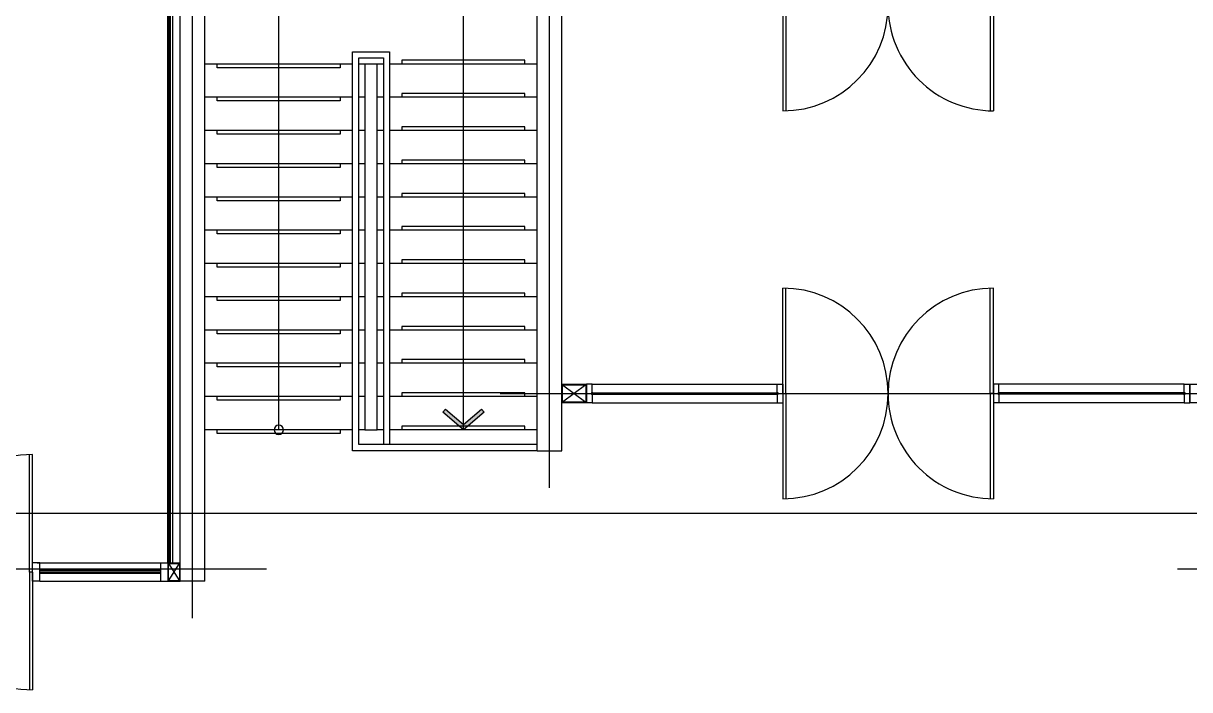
# Model space of a CAD drawing. Header units: millimetres. Extents: x 0 to 356400, y 0 to 68257.
# Drawn here: x 110613.2 to 110992.2, y 6742.7 to 6959.1 of the extents above; entities that cross this region are included whole.
import ezdxf

# ---------------------------------------------------------------- set-up
doc = ezdxf.new("R2010")
doc.units = ezdxf.units.MM
doc.header["$LTSCALE"] = 75
doc.layers.add('8', color=8, linetype='Continuous')
doc.layers.add('G(그리드1)', color=185, linetype='Continuous', plot=False)

# ---------------------------------------------------------------- blocks, each defined once
blk = doc.blocks.new('G$C7369CDF7')
at = {"layer": '8'}
for p, q in [((14630.3, 45650), (14630.3, 55050)), ((13205.3, 40150), (13205.3, 46546.5)), ((13130.3, 45750), (13130.3, 45850)), ((13280.3, 45850), (13280.3, 45750)), ((13280.3, 45750), (13130.3, 45750)), ((13130.3, 45750), (13280.3, 45750)), ((13130.3, 45705), (13130.3, 45750)), ((13196.3, 45705), (13130.3, 45705)), ((13130.3, 45705), (13130.3, 44200)), ((13195.5, 45705), (13196.9, 45702.3)), ((13196.3, 45705), (13198.1, 45710.5)), ((13196.9, 45702.3), (13197.9, 45701.7)), ((13197.9, 45701.7), (13199.3, 45701.2)), ((13198.1, 45710.5), (13212.5, 45710.5)), ((13199.3, 45708.5), (13199.3, 44196.5)), ((13199.3, 45708.5), (13211.3, 45708.5)), ((13211.3, 45708.5), (13211.3, 44196.5)), ((13212.7, 45701.7), (13211.3, 45701.2)), ((13214.3, 45705), (13212.5, 45710.5)), ((13213.7, 45702.3), (13212.7, 45701.7)), ((13215.1, 45705), (13213.7, 45702.3)), ((13214.3, 45705), (13280.3, 45705)), ((13280.3, 45705), (13280.3, 45750)), ((13280.3, 45705), (13280.3, 44200)), ((10055.3, 44155), (10910.3, 44155)), ((13205.3, 44155), (12350.3, 44155)), ((13196.3, 44200), (13130.3, 44200)), ((13130.3, 44200), (13130.3, 44155)), ((13130.3, 44155), (13280.3, 44155)), ((13195.5, 44200), (13196.9, 44202.7)), ((13196.3, 44200), (13198.1, 44194.5)), ((13196.9, 44202.7), (13197.9, 44203.3)), ((13197.9, 44203.3), (13199.3, 44203.8)), ((13198.1, 44194.5), (13212.5, 44194.5)), ((13199.3, 44196.5), (13211.3, 44196.5)), ((13199.3, 44196.5), (13211.3, 44196.5)), ((13205.3, 44155), (13205.3, 44130)), ((13205.3, 44155), (14060.3, 44155)), ((13212.7, 44203.3), (13211.3, 44203.8)), ((13214.3, 44200), (13212.5, 44194.5)), ((13213.7, 44202.7), (13212.7, 44203.3)), ((13215.1, 44200), (13213.7, 44202.7)), ((13214.3, 44200), (13280.3, 44200)), ((13280.3, 44200), (13280.3, 44155)), ((10055.3, 44130), (10909.9, 44130)), ((13205.3, 44130), (12350.7, 44130)), ((13205.3, 44130), (14059.9, 44130)), ((10055.3, 42470), (10909.9, 42470)), ((13205.3, 42470), (12350.7, 42470)), ((13205.3, 42445), (13205.3, 42470)), ((13205.3, 42470), (14059.9, 42470)), ((10055.3, 42445), (10910.3, 42445)), ((13205.3, 42445), (12350.3, 42445)), ((13130.3, 42400), (13130.3, 42445)), ((13130.3, 42445), (13280.3, 42445)), ((13196.3, 42400), (13130.3, 42400)), ((13130.3, 40895), (13130.3, 42400)), ((13195.5, 42400), (13196.9, 42397.3)), ((13196.3, 42400), (13198.1, 42405.5)), ((13196.9, 42397.3), (13197.9, 42396.7)), ((13197.9, 42396.7), (13199.3, 42396.2)), ((13198.1, 42405.5), (13212.5, 42405.5)), ((13199.3, 40891.5), (13199.3, 42403.5)), ((13199.3, 42403.5), (13211.3, 42403.5)), ((13199.3, 42403.5), (13211.3, 42403.5)), ((13205.3, 42445), (14060.3, 42445)), ((13211.3, 40891.5), (13211.3, 42403.5)), ((13212.7, 42396.7), (13211.3, 42396.2)), ((13214.3, 42400), (13212.5, 42405.5)), ((13213.7, 42397.3), (13212.7, 42396.7)), ((13215.1, 42400), (13213.7, 42397.3)), ((13214.3, 42400), (13280.3, 42400)), ((13280.3, 42400), (13280.3, 42445)), ((13280.3, 40895), (13280.3, 42400)), ((13196.3, 40895), (13130.3, 40895)), ((13130.3, 40895), (13130.3, 40850)), ((13130.3, 40850), (13280.3, 40850)), ((13130.3, 40650), (13130.3, 40850)), ((13130.3, 40850), (13280.3, 40850)), ((13135.3, 40655), (13275.3, 40845)), ((13135.3, 40845), (13275.3, 40655)), ((13135.3, 40845), (13275.3, 40845)), ((13135.3, 40655), (13135.3, 40845)), ((13195.5, 40895), (13196.9, 40897.7)), ((13196.3, 40895), (13198.1, 40889.5)), ((13196.9, 40897.7), (13197.9, 40898.3)), ((13197.9, 40898.3), (13199.3, 40898.8)), ((13198.1, 40889.5), (13212.5, 40889.5)), ((13199.3, 40891.5), (13211.3, 40891.5)), ((13212.7, 40898.3), (13211.3, 40898.8)), ((13214.3, 40895), (13212.5, 40889.5)), ((13213.7, 40897.7), (13212.7, 40898.3)), ((13215.1, 40895), (13213.7, 40897.7)), ((13214.3, 40895), (13280.3, 40895)), ((13275.3, 40845), (13275.3, 40655)), ((13280.3, 40895), (13280.3, 40850)), ((13280.3, 40850), (13280.3, 40650)), ((13670.3, 40650), (8830.3, 40650)), ((13280.3, 40650), (13130.3, 40650)), ((13275.3, 40655), (13135.3, 40655)), ((13670.3, 40450), (13670.3, 40650)), ((13970.3, 40550), (8330.3, 40550)), ((13670.3, 40450), (9030.3, 40450)), ((10530.3, 40450), (10530.3, 39250)), ((10800.3, 40450), (10800.3, 39250)), ((11070.3, 40450), (11070.3, 39250)), ((11340.3, 40450), (11340.3, 39250)), ((11610.3, 40450), (11610.3, 39250)), ((11880.3, 40450), (11880.3, 39250)), ((12150.3, 40450), (12150.3, 39250)), ((12420.3, 40450), (12420.3, 39250)), ((12690.3, 40450), (12690.3, 39250)), ((12960.3, 40450), (12960.3, 39250)), ((13230.3, 40450), (13230.3, 39250)), ((13500.3, 40450), (13500.3, 39250)), ((13620.3, 40450), (13620.3, 39000)), ((13670.3, 40450), (13670.3, 38950)), ((10530.3, 40350), (10500.3, 40350)), ((10500.3, 40350), (10500.3, 39350)), ((10800.3, 40350), (10770.3, 40350)), ((10770.3, 40350), (10770.3, 39350)), ((11070.3, 40350), (11040.3, 40350)), ((11040.3, 40350), (11040.3, 39350)), ((11340.3, 40350), (11310.3, 40350)), ((11310.3, 40350), (11310.3, 39350)), ((11610.3, 40350), (11580.3, 40350)), ((11580.3, 40350), (11580.3, 39350)), ((11880.3, 40350), (11850.3, 40350)), ((11850.3, 40350), (11850.3, 39350)), ((12150.3, 40350), (12120.3, 40350)), ((12120.3, 40350), (12120.3, 39350)), ((12420.3, 40350), (12390.3, 40350)), ((12390.3, 40350), (12390.3, 39350)), ((12690.3, 40350), (12660.3, 40350)), ((12660.3, 40350), (12660.3, 39350)), ((12960.3, 40350), (12930.3, 40350)), ((12930.3, 40350), (12930.3, 39350)), ((13230.3, 40350), (13200.3, 40350)), ((13200.3, 40350), (13200.3, 39350)), ((13500.3, 40350), (13470.3, 40350)), ((13470.3, 40350), (13470.3, 39350)), ((13333, 39996.1), (13358.4, 40017.9)), ((13456.5, 39850), (13333, 39996.1)), ((13358.4, 40017.9), (13500.3, 39850)), ((13500.3, 39850), (9730.3, 39850)), ((13333, 39703.9), (13456.5, 39850)), ((13500.3, 39850), (13358.4, 39682.1)), ((13358.4, 39682.1), (13333, 39703.9)), ((10500.3, 39350), (10530.3, 39350)), ((10770.3, 39350), (10800.3, 39350)), ((11040.3, 39350), (11070.3, 39350)), ((11310.3, 39350), (11340.3, 39350)), ((11580.3, 39350), (11610.3, 39350)), ((11850.3, 39350), (11880.3, 39350)), ((12120.3, 39350), (12150.3, 39350)), ((12390.3, 39350), (12420.3, 39350)), ((12660.3, 39350), (12690.3, 39350)), ((12930.3, 39350), (12960.3, 39350)), ((13200.3, 39350), (13230.3, 39350)), ((13470.3, 39350), (13500.3, 39350)), ((10430.3, 38950), (10430.3, 39250)), ((10430.3, 39250), (13620.3, 39250)), ((10480.3, 39000), (10480.3, 39200)), ((10480.3, 39200), (13620.3, 39200)), ((10530.3, 39200), (10530.3, 39150)), ((10530.3, 39200), (10530.3, 39150)), ((13500.3, 39150), (10530.3, 39150)), ((10530.3, 39150), (10530.3, 39050)), ((10800.3, 39200), (10800.3, 39150)), ((11070.3, 39200), (11070.3, 39150)), ((11340.3, 39200), (11340.3, 39150)), ((11610.3, 39200), (11610.3, 39150)), ((11880.3, 39200), (11880.3, 39150)), ((12150.3, 39200), (12150.3, 39150)), ((12420.3, 39200), (12420.3, 39150)), ((12420.3, 39200), (12420.3, 39150)), ((12690.3, 39200), (12690.3, 39150)), ((12960.3, 39200), (12960.3, 39150)), ((13230.3, 39200), (13230.3, 39150)), ((13500.3, 39200), (13500.3, 39150)), ((13500.3, 39050), (13500.3, 39150)), ((13620.3, 39200), (13620.3, 39000)), ((10530.3, 39050), (10530.3, 39000)), ((10530.3, 39050), (10530.3, 39000)), ((10530.3, 39050), (13500.3, 39050)), ((10800.3, 39050), (10800.3, 39000)), ((11070.3, 39050), (11070.3, 39000)), ((11340.3, 39050), (11340.3, 39000)), ((11610.3, 39050), (11610.3, 39000)), ((11880.3, 39050), (11880.3, 39000)), ((12150.3, 39050), (12150.3, 39000)), ((12420.3, 39050), (12420.3, 39000)), ((12420.3, 39050), (12420.3, 39000)), ((12690.3, 39050), (12690.3, 39000)), ((12960.3, 39050), (12960.3, 39000)), ((12960.3, 39050), (12960.3, 39000)), ((13230.3, 39050), (13230.3, 39000)), ((13500.3, 39050), (13500.3, 39000)), ((13670.3, 38950), (10430.3, 38950)), ((13620.3, 39000), (10480.3, 39000)), ((10530.3, 38950), (10530.3, 37750)), ((10800.3, 38950), (10800.3, 37750)), ((11070.3, 38950), (11070.3, 37750)), ((11340.3, 38950), (11340.3, 37750)), ((11610.3, 38950), (11610.3, 37750)), ((11880.3, 38950), (11880.3, 37750)), ((12150.3, 38950), (12150.3, 37750)), ((12420.3, 38950), (12420.3, 37750)), ((12690.3, 38950), (12690.3, 37750)), ((12960.3, 38950), (12960.3, 37750)), ((13230.3, 38950), (13230.3, 37750)), ((13500.3, 38950), (13500.3, 37750)), ((10530.3, 38850), (10560.3, 38850)), ((10560.3, 38850), (10560.3, 37850)), ((10800.3, 38850), (10830.3, 38850)), ((10830.3, 38850), (10830.3, 37850)), ((11070.3, 38850), (11100.3, 38850)), ((11100.3, 38850), (11100.3, 37850)), ((11340.3, 38850), (11370.3, 38850)), ((11370.3, 38850), (11370.3, 37850)), ((11610.3, 38850), (11640.3, 38850)), ((11640.3, 38850), (11640.3, 37850)), ((11880.3, 38850), (11910.3, 38850)), ((11910.3, 38850), (11910.3, 37850)), ((12150.3, 38850), (12180.3, 38850)), ((12180.3, 38850), (12180.3, 37850)), ((12420.3, 38850), (12450.3, 38850)), ((12450.3, 38850), (12450.3, 37850)), ((12690.3, 38850), (12720.3, 38850)), ((12720.3, 38850), (12720.3, 37850)), ((12960.3, 38850), (12990.3, 38850)), ((12990.3, 38850), (12990.3, 37850)), ((13230.3, 38850), (13260.3, 38850)), ((13260.3, 38850), (13260.3, 37850)), ((13500.3, 38850), (13530.3, 38850)), ((13530.3, 38850), (13530.3, 37850)), ((13500.3, 38350), (9730.3, 38350)), ((14630.3, 15770), (14630.3, 38250)), ((10560.3, 37850), (10530.3, 37850)), ((10830.3, 37850), (10800.3, 37850)), ((11100.3, 37850), (11070.3, 37850)), ((11370.3, 37850), (11340.3, 37850)), ((11640.3, 37850), (11610.3, 37850)), ((11910.3, 37850), (11880.3, 37850)), ((12180.3, 37850), (12150.3, 37850)), ((12450.3, 37850), (12420.3, 37850)), ((12720.3, 37850), (12690.3, 37850)), ((12990.3, 37850), (12960.3, 37850)), ((13260.3, 37850), (13230.3, 37850)), ((13530.3, 37850), (13500.3, 37850)), ((14730.3, 37750), (9430.3, 37750)), ((14730.3, 37750), (14730.3, 37550)), ((15030.3, 37650), (530.3, 37650)), ((14730.3, 37550), (9430.3, 37550)), ((14580.3, 37450), (14580.3, 37550)), ((14725.3, 37455), (14585.3, 37545)), ((14585.3, 37455), (14725.3, 37545)), ((14585.3, 37545), (14725.3, 37545)), ((14585.3, 37455), (14585.3, 37545)), ((14725.3, 37545), (14725.3, 37455)), ((14730.3, 37450), (14730.3, 37550)), ((14580.3, 37490), (9430.3, 37490)), ((14580.3, 37470), (9430.3, 37470)), ((14580.3, 37460), (9430.3, 37460)), ((14580.3, 37450), (9430.3, 37450)), ((14580.3, 36387.5), (14580.3, 37450)), ((14580.3, 37450), (14730.3, 37450)), ((14725.3, 37455), (14585.3, 37455)), ((14730.3, 36410), (14730.3, 37450)), ((14580.3, 37390), (14730.3, 37390)), ((14643.3, 37390), (14643.3, 36410)), ((14655.3, 37390), (14655.3, 36410)), ((14667.3, 37390), (14667.3, 36410)), ((14580.3, 36410, -103000), (14580.3, 36350, -103000)), ((14730.3, 36410, -103000), (14580.3, 36410, -103000)), ((14730.3, 36410, -103000), (14730.3, 36350, -103000)), ((14655.3, 36350, -103000), (13700.3, 36350, -103000)), ((14655.3, 36325, -103000), (13700.7, 36325, -103000)), ((14730.3, 36350, -103000), (14580.3, 36350, -103000)), ((14655.3, 36350, -103000), (15610.3, 36350, -103000)), ((14655.3, 36350, -103000), (14655.3, 36325, -103000)), ((14655.3, 36325, -103000), (15609.9, 36325, -103000))]:
    blk.add_line(p, q, dxfattribs=at)
for centre, radius, start, end in [((10055.3, 44155), 855, 270, 0), ((13205.3, 44155), 855, 180, 270), ((13205.3, 44155), 855, 270, 0), ((10055.3, 42445), 855, 0, 90), ((13205.3, 42445), 855, 90, 180), ((13205.3, 42445), 855, 0, 90), ((13500.3, 38350), 37.5, 0.00002, 180.00002), ((13500.3, 38350), 37.5, 180.00002, 0.00002), ((14655.3, 36350, -103000), 955, 180, 270), ((14655.3, 36350, -103000), 955, 270, 0)]:
    blk.add_arc(centre, radius, start, end, dxfattribs=at)
for points in [[(13456.5, 39850), (13500.3, 39850), (13333, 39996.1), (13358.4, 40017.9)], [(13333, 39703.9), (13358.4, 39682.1), (13456.5, 39850), (13500.3, 39850)]]:
    blk.add_solid(points, dxfattribs=at)

msp = doc.modelspace()

# ---------------------------------------------------------------- linework, layer by layer
at = {"layer": 'G(그리드1)'}
for points in [[(124675, 59900), (98075, 59900), (98075, 6800), (124675, 6800)], [(124675, 59900), (100775, 59900), (100775, 6800), (124675, 6800)]]:
    msp.add_lwpolyline(points, close=True, dxfattribs=at)

# ---------------------------------------------------------------- block references
at = {"xscale": 0.04000000000000001, "yscale": 0.04000000000000001, "zscale": 0.04000000000000001, "rotation": 270}
msp.add_blockref('G$C7369CDF7', (109162.17, 7367.09), dxfattribs=at)

doc.saveas('drawing.dxf')
